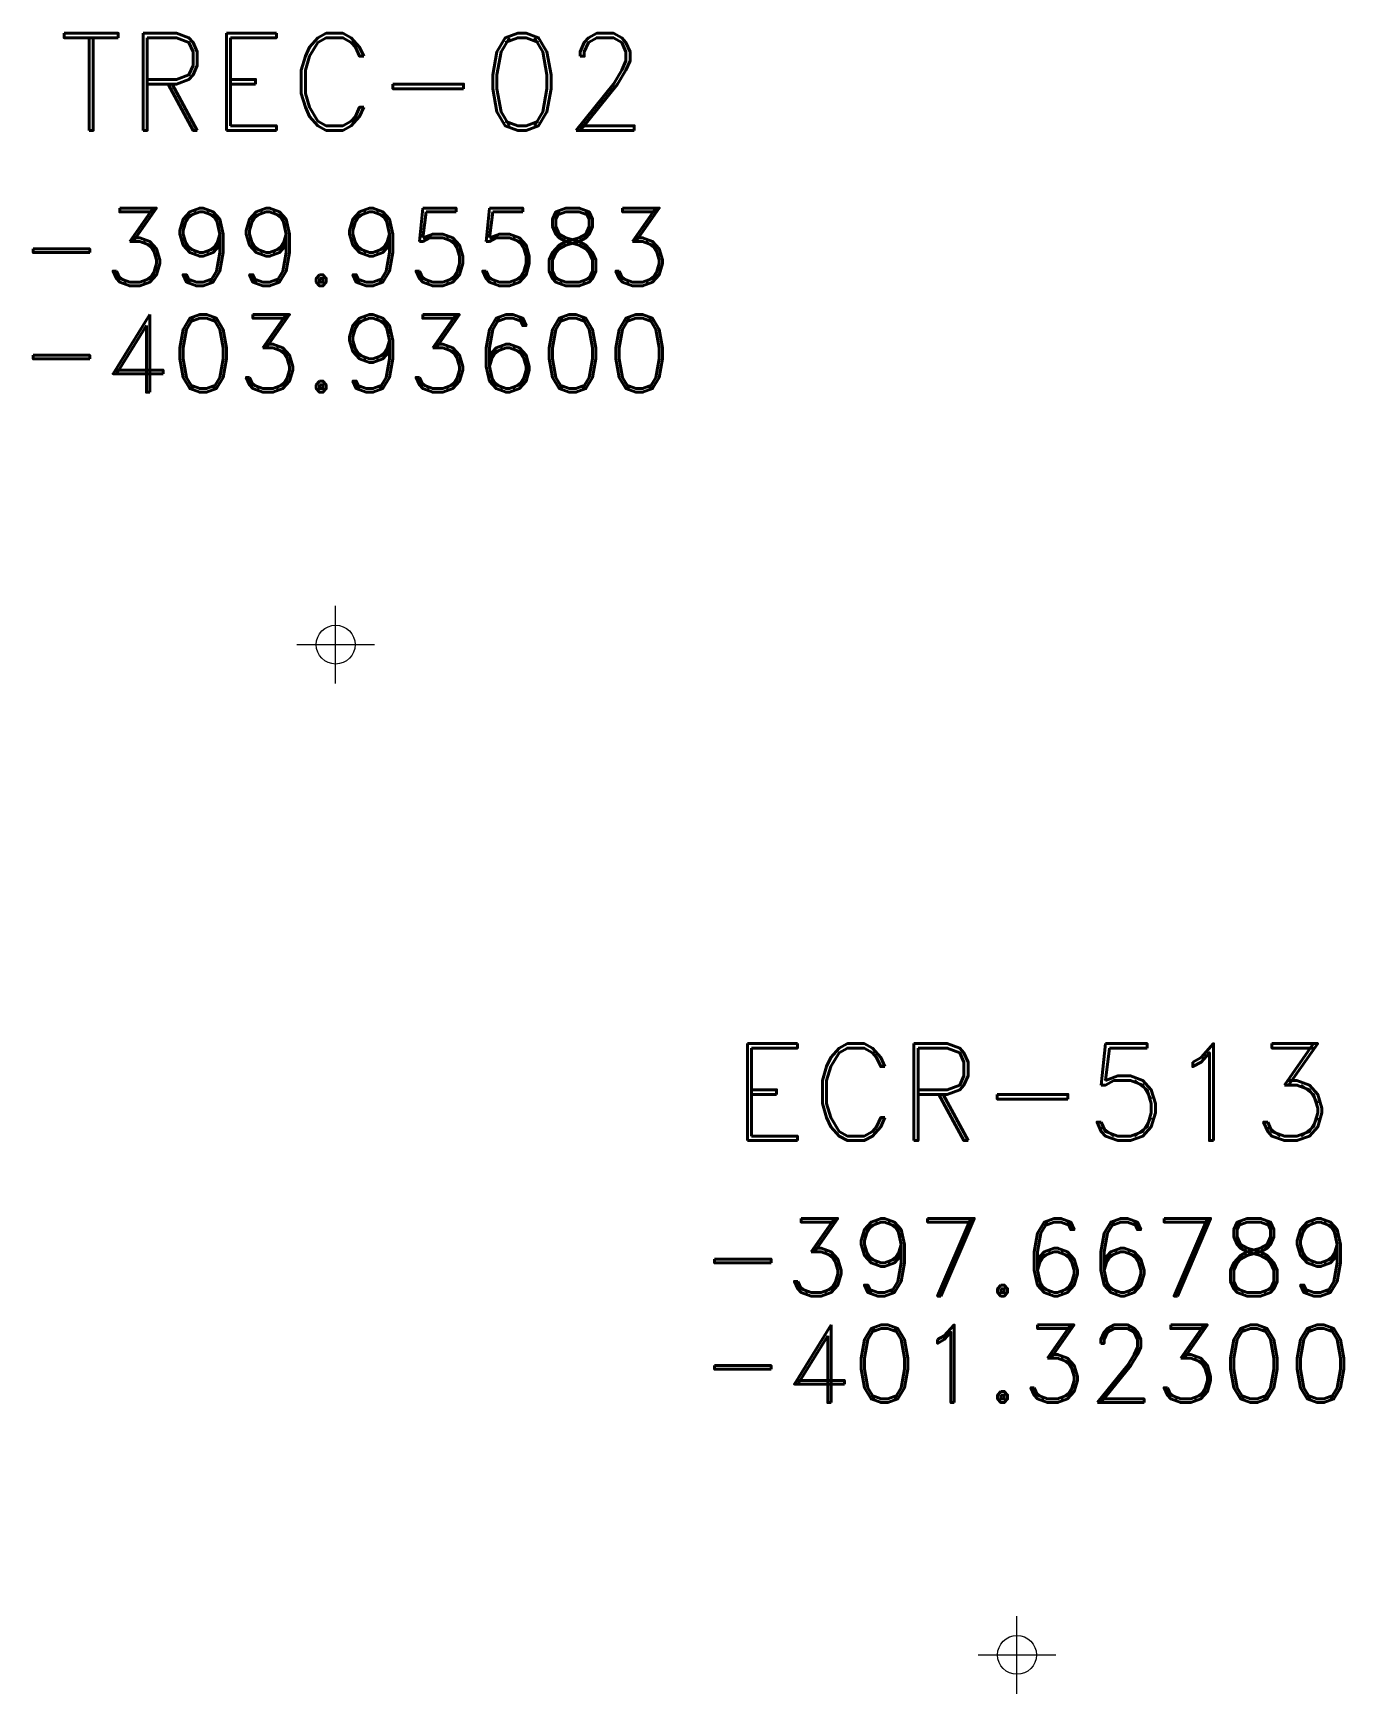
# Model space of a CAD drawing. Extents: x -47776 to 11079, y 0 to 10209.
# Drawn here: x 9170.52 to 9187.38, y 10187.52 to 10208.88 of the extents above; entities that cross this region are included whole.
import ezdxf
from ezdxf.enums import TextEntityAlignment as Align

# ---------------------------------------------------------------- set-up
doc = ezdxf.new("R2010")
doc.units = 0
doc.header["$MEASUREMENT"] = 0
doc.header["$PDMODE"] = 34
doc.header["$PDSIZE"] = 0.5
doc.styles.add('ROMAND', font='ROMAND.SHX')
doc.styles.add('ROMANS', font='ROMANS.SHX', dxfattribs={"width": 2.5})

# ---------------------------------------------------------------- blocks, each defined once
blk = doc.blocks.new('F2')
at = {"lineweight": 0}
blk.add_point((0, 0), dxfattribs=at)
at = {"lineweight": 0, "style": 'ROMAND'}
for tag, height, p in [('NOMBRE', 1.25, (0.201, 6.617)), ('CIELO', 1, (0.136, 4.616)), ('PISO', 1, (0.136, 3.247))]:
    blk.add_attdef(tag, text='', height=height, dxfattribs=at).set_placement(p, align=Align.CENTER)
at = {"lineweight": 0, "style": 'ROMANS', "flags": 1}
for tag, p in [('MINA', (-0.074, -3.255)), ('LOCALIZACION', (-0.074, -4.928)), ('ESTRUCTURA', (-0.074, -6.618)), ('NIVEL', (-0.074, -8.29)), ('OBRA', (-0.074, -10.121)), ('FECHA', (-0.074, -11.793)), ('ATRAS', (-0.074, -13.483)), ('TOPOGRAFO', (2.675, -15.297))]:
    blk.add_attdef(tag, text='', height=1.25, dxfattribs=at).set_placement(p, align=Align.CENTER)

msp = doc.modelspace()

# ---------------------------------------------------------------- block references
at = {"color": 6, "linetype": 'Continuous', "lineweight": 0}
for p, values in [((9174.408, 10201.018, -399.956), {'NOMBRE': 'TREC-02', 'CIELO': '-399.95583', 'PISO': '-403.93600'}), ((9183.178, 10188.018, -397.668), {'NOMBRE': 'ECR-513', 'CIELO': '-397.66789', 'PISO': '-401.32300'})]:
    msp.add_blockref('F2', p, dxfattribs=at).add_auto_attribs(values)

doc.saveas('drawing.dxf')
